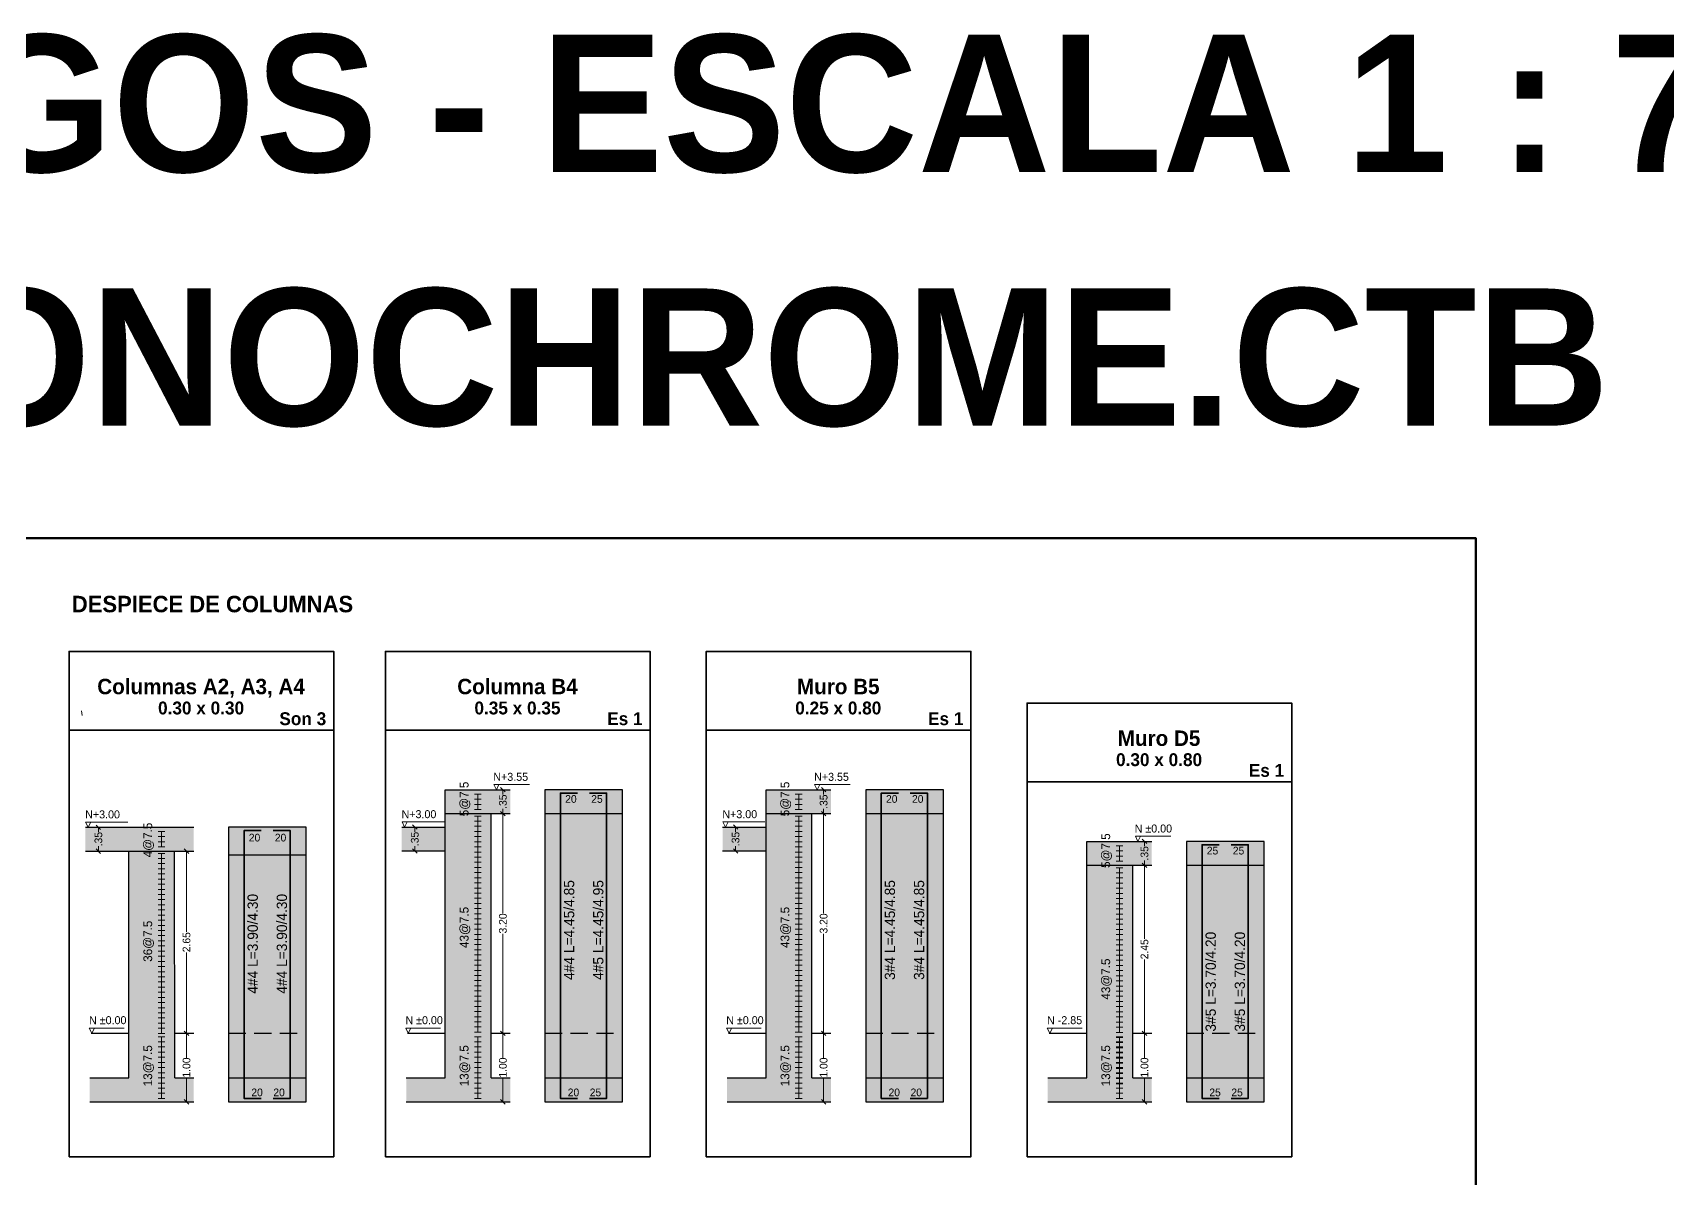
# Model space of a CAD drawing. Header units: metres. Extents: x 187 to 346, y 195 to 238.
# Drawn here: x 270.65 to 294.48, y 221.58 to 238.28 of the extents above; entities that cross this region are included whole.
import ezdxf
from ezdxf.enums import TextEntityAlignment as Align

# ---------------------------------------------------------------- set-up
doc = ezdxf.new("R2010")
doc.units = ezdxf.units.M
doc.linetypes.add('HIDDEN', pattern=[0.375, 0.25, -0.125])
doc.layers.add('Achu-Sombra 3', color=9, linetype='Continuous', lineweight=13, true_color=0xc9c9c9)
doc.layers.add('Achu-Sombra 4', color=254, linetype='Continuous', lineweight=13, true_color=0xe0e0e0)
for name, color, linetype, lineweight in [('PASOS', 2, 'Continuous', 20), ('Tex-Cuadros', 24, 'Continuous', 35), ('Tex-Tex', 8, 'Continuous', 25), ('¡Despiece-Cotas', 13, 'Continuous', 25), ('¡Despiece-Estribos', 1, 'Continuous', 13), ('¡Despiece-Refuerzo 1', 144, 'Continuous', 35), ('¡Despiece-T-refuerzo', 8, 'Continuous', 25), ('¡Despiece-Vigas', 8, 'Continuous', 25), ('¡Margen', 152, 'Continuous', 80)]:
    doc.layers.add(name, color=color, linetype=linetype, lineweight=lineweight)
doc.layers.add('¡¡NOTAS QUE NO SE IMPRIMEN', color=5, linetype='Continuous', lineweight=0, plot=False)
doc.styles.add('Century Gothic', font='GOTHIC.TTF')
doc.styles.add('Century Gothic Gordas', font='GOTHICB.TTF')
doc.styles.add('Cotas', font='GOTHIC.TTF')
doc.dimstyles.new('NINGUNA', dxfattribs={"dimtxt": 0.1125, "dimasz": 0.065, "dimexe": 0.025, "dimexo": 0.075, "dimgap": 0.005, "dimtad": 0, "dimtoh": 1, "dimzin": 4, "dimdsep": 46, "dimtxsty": 'Cotas', "dimblk": 'OBLIQUE', "dimcen": 0, "dimse1": 1, "dimse2": 1, "dimclrd": 256, "dimclre": 256, "dimclrt": 256, "dimadec": 1, "dimazin": 0, "dimtfac": 1.333333, "dimtix": 1, "dimtofl": 0, "dimtmove": 2, "dimatfit": 0, "dimfxl": 1, "dimtolj": 1, "dimtzin": 0, "dimlwd": 9, "dimlwe": 9, "dimarcsym": 0})

# ---------------------------------------------------------------- blocks, each defined once
blk = doc.blocks.new('_Oblique')
at = {"color": 0, "linetype": 'ByBlock', "lineweight": -2}
blk.add_line((-0.5, -0.5), (0.5, 0.5), dxfattribs=at)
blk = doc.blocks.new('*D319')
at = {"layer": 'Defpoints', "color": 0, "transparency": 16777216}
for p in [(277.501, 226.896), (277.607, 226.896), (277.607, 223.694)]:
    blk.add_point(p, dxfattribs=at)
at = {"layer": '¡Despiece-Cotas', "lineweight": 9, "transparency": 16777216}
for p, q in [((277.501, 226.896), (277.501, 225.446)), ((277.501, 223.694), (277.501, 225.143))]:
    blk.add_line(p, q, dxfattribs=at)
at = {"layer": '¡Despiece-Cotas', "lineweight": 9, "transparency": 16777216, "xscale": 0.065, "yscale": 0.065, "zscale": 0.065}
for p, rotation in [((277.501, 226.896), 90), ((277.501, 223.694), 270)]:
    blk.add_blockref('_Oblique', p, dxfattribs=dict(at, rotation=rotation))
at = {"layer": '¡Despiece-Cotas', "transparency": 16777216, "insert": (277.501, 225.295), "char_height": 0.1125, "attachment_point": 5, "rotation": 90, "style": 'Cotas'}
blk.add_mtext('\\A1;3.20', dxfattribs=at)
blk = doc.blocks.new('*D320')
at = {"layer": 'Defpoints', "color": 0, "transparency": 16777216}
for p in [(277.501, 227.245), (277.607, 227.245), (277.607, 226.896)]:
    blk.add_point(p, dxfattribs=at)
at = {"layer": '¡Despiece-Cotas', "lineweight": 9, "transparency": 16777216}
for p, q in [((277.501, 227.245), (277.501, 227.173)), ((277.501, 226.896), (277.501, 226.967))]:
    blk.add_line(p, q, dxfattribs=at)
at = {"layer": '¡Despiece-Cotas', "lineweight": 9, "transparency": 16777216, "xscale": 0.065, "yscale": 0.065, "zscale": 0.065}
for p, rotation in [((277.501, 227.245), 90), ((277.501, 226.896), 270)]:
    blk.add_blockref('_Oblique', p, dxfattribs=dict(at, rotation=rotation))
at = {"layer": '¡Despiece-Cotas', "transparency": 16777216, "insert": (277.501, 227.07), "char_height": 0.1125, "attachment_point": 5, "rotation": 90, "style": 'Cotas'}
blk.add_mtext('\\A1;.35', dxfattribs=at)
blk = doc.blocks.new('*D321')
at = {"layer": 'Defpoints', "color": 0, "transparency": 16777216}
for p in [(277.501, 223.694), (277.607, 223.694), (277.489, 222.694)]:
    blk.add_point(p, dxfattribs=at)
at = {"layer": '¡Despiece-Cotas', "lineweight": 9, "transparency": 16777216}
for p, q in [((277.501, 223.694), (277.501, 223.337)), ((277.501, 222.694), (277.501, 223.05))]:
    blk.add_line(p, q, dxfattribs=at)
at = {"layer": '¡Despiece-Cotas', "lineweight": 9, "transparency": 16777216, "xscale": 0.065, "yscale": 0.065, "zscale": 0.065}
for p, rotation in [((277.501, 223.694), 90), ((277.501, 222.694), 270)]:
    blk.add_blockref('_Oblique', p, dxfattribs=dict(at, rotation=rotation))
at = {"layer": '¡Despiece-Cotas', "transparency": 16777216, "insert": (277.501, 223.194), "char_height": 0.1125, "attachment_point": 5, "rotation": 90, "style": 'Cotas'}
blk.add_mtext('\\A1;1.00', dxfattribs=at)
blk = doc.blocks.new('Fleje Columnas')
at = {"layer": '¡Despiece-Estribos'}
blk.add_line((-0.0495, 0), (0.0495, 0), dxfattribs=at)
blk = doc.blocks.new('*U121')
at = {"layer": '¡Despiece-Estribos', "rotation": 90}
blk.add_blockref('Fleje Columnas', (0, 0), dxfattribs=at)
blk = doc.blocks.new('*U122')
at = {"layer": '¡Despiece-Estribos', "color": 0, "linetype": 'ByBlock', "lineweight": -2, "transparency": 16777216}
for p in [(-3.15, 0), (-3.075, 0), (-3, 0), (-2.925, 0), (-2.85, 0), (-2.775, 0), (-2.7, 0), (-2.625, 0), (-2.55, 0), (-2.475, 0), (-2.4, 0), (-2.325, 0), (-2.25, 0), (-2.175, 0), (-2.1, 0), (-2.025, 0), (-1.95, 0), (-1.875, 0), (-1.8, 0), (-1.725, 0), (-1.65, 0), (-1.575, 0), (-1.5, 0), (-1.425, 0), (-1.35, 0), (-1.275, 0), (-1.2, 0), (-1.125, 0), (-1.05, 0), (-0.975, 0), (-0.9, 0), (-0.825, 0), (-0.75, 0), (-0.675, 0), (-0.6, 0), (-0.525, 0), (-0.45, 0), (-0.375, 0), (-0.3, 0), (-0.225, 0), (-0.15, 0), (-0.075, 0), (0, 0)]:
    blk.add_blockref('*U121', p, dxfattribs=at)
blk = doc.blocks.new('*U123')
at = {"layer": '¡Despiece-Estribos', "rotation": 90}
blk.add_blockref('Fleje Columnas', (0, 0), dxfattribs=at)
blk = doc.blocks.new('*U124')
at = {"layer": '¡Despiece-Estribos', "color": 0, "linetype": 'ByBlock', "lineweight": -2, "transparency": 16777216}
for p in [(-0.225, 0), (-0.15, 0), (-0.075, 0), (0, 0)]:
    blk.add_blockref('*U123', p, dxfattribs=at)
blk = doc.blocks.new('*U125')
at = {"layer": '¡Despiece-Estribos', "rotation": 90}
blk.add_blockref('Fleje Columnas', (0, 0), dxfattribs=at)
blk = doc.blocks.new('*U126')
at = {"layer": '¡Despiece-Estribos', "color": 0, "linetype": 'ByBlock', "lineweight": -2, "transparency": 16777216}
for p in [(-0.9, 0), (-0.825, 0), (-0.75, 0), (-0.675, 0), (-0.6, 0), (-0.525, 0), (-0.45, 0), (-0.375, 0), (-0.3, 0), (-0.225, 0), (-0.15, 0), (-0.075, 0), (0, 0)]:
    blk.add_blockref('*U125', p, dxfattribs=at)
blk = doc.blocks.new('*D345')
at = {"layer": 'Defpoints', "color": 0, "transparency": 16777216}
for p in [(276.258, 226.7), (276.217, 226.352), (276.258, 226.352)]:
    blk.add_point(p, dxfattribs=at)
at = {"layer": '¡Despiece-Cotas', "lineweight": 9, "transparency": 16777216}
for p, q in [((276.217, 226.7), (276.217, 226.629)), ((276.217, 226.352), (276.217, 226.423))]:
    blk.add_line(p, q, dxfattribs=at)
at = {"layer": '¡Despiece-Cotas', "lineweight": 9, "transparency": 16777216, "xscale": 0.065, "yscale": 0.065, "zscale": 0.065}
for p, rotation in [((276.217, 226.7), 90), ((276.217, 226.352), 270)]:
    blk.add_blockref('_Oblique', p, dxfattribs=dict(at, rotation=rotation))
at = {"layer": '¡Despiece-Cotas', "transparency": 16777216, "insert": (276.217, 226.526), "char_height": 0.1125, "attachment_point": 5, "rotation": 90, "style": 'Cotas'}
blk.add_mtext('\\A1;.35', dxfattribs=at)
blk = doc.blocks.new('*D346')
at = {"layer": 'Defpoints', "color": 0, "transparency": 16777216}
for p in [(272.889, 226.348), (272.995, 226.348), (272.995, 223.694)]:
    blk.add_point(p, dxfattribs=at)
at = {"layer": '¡Despiece-Cotas', "lineweight": 9, "transparency": 16777216}
for p, q in [((272.889, 226.348), (272.889, 225.172)), ((272.889, 223.694), (272.889, 224.87))]:
    blk.add_line(p, q, dxfattribs=at)
at = {"layer": '¡Despiece-Cotas', "lineweight": 9, "transparency": 16777216, "xscale": 0.065, "yscale": 0.065, "zscale": 0.065}
for p, rotation in [((272.889, 226.348), 90), ((272.889, 223.694), 270)]:
    blk.add_blockref('_Oblique', p, dxfattribs=dict(at, rotation=rotation))
at = {"layer": '¡Despiece-Cotas', "transparency": 16777216, "insert": (272.889, 225.021), "char_height": 0.1125, "attachment_point": 5, "rotation": 90, "style": 'Cotas'}
blk.add_mtext('\\A1;2.65', dxfattribs=at)
blk = doc.blocks.new('*D334')
at = {"layer": 'Defpoints', "color": 0, "transparency": 16777216}
for p in [(272.889, 223.694), (272.995, 223.694), (272.877, 222.694)]:
    blk.add_point(p, dxfattribs=at)
at = {"layer": '¡Despiece-Cotas', "lineweight": 9, "transparency": 16777216}
for p, q in [((272.889, 223.694), (272.889, 223.337)), ((272.889, 222.694), (272.889, 223.05))]:
    blk.add_line(p, q, dxfattribs=at)
at = {"layer": '¡Despiece-Cotas', "lineweight": 9, "transparency": 16777216, "xscale": 0.065, "yscale": 0.065, "zscale": 0.065}
for p, rotation in [((272.889, 223.694), 90), ((272.889, 222.694), 270)]:
    blk.add_blockref('_Oblique', p, dxfattribs=dict(at, rotation=rotation))
at = {"layer": '¡Despiece-Cotas', "transparency": 16777216, "insert": (272.889, 223.194), "char_height": 0.1125, "attachment_point": 5, "rotation": 90, "style": 'Cotas'}
blk.add_mtext('\\A1;1.00', dxfattribs=at)
blk = doc.blocks.new('*U127')
at = {"layer": '¡Despiece-Estribos', "rotation": 90}
blk.add_blockref('Fleje Columnas', (0, 0), dxfattribs=at)
blk = doc.blocks.new('*U128')
at = {"layer": '¡Despiece-Estribos', "color": 0, "linetype": 'ByBlock', "lineweight": -2, "transparency": 16777216}
for p in [(-2.625, 0), (-2.55, 0), (-2.475, 0), (-2.4, 0), (-2.325, 0), (-2.25, 0), (-2.175, 0), (-2.1, 0), (-2.025, 0), (-1.95, 0), (-1.875, 0), (-1.8, 0), (-1.725, 0), (-1.65, 0), (-1.575, 0), (-1.5, 0), (-1.425, 0), (-1.35, 0), (-1.275, 0), (-1.2, 0), (-1.125, 0), (-1.05, 0), (-0.975, 0), (-0.9, 0), (-0.825, 0), (-0.75, 0), (-0.675, 0), (-0.6, 0), (-0.525, 0), (-0.45, 0), (-0.375, 0), (-0.3, 0), (-0.225, 0), (-0.15, 0), (-0.075, 0), (0, 0)]:
    blk.add_blockref('*U127', p, dxfattribs=at)
blk = doc.blocks.new('*U129')
at = {"layer": '¡Despiece-Estribos', "rotation": 90}
blk.add_blockref('Fleje Columnas', (0, 0), dxfattribs=at)
blk = doc.blocks.new('*U130')
at = {"layer": '¡Despiece-Estribos', "color": 0, "linetype": 'ByBlock', "lineweight": -2, "transparency": 16777216}
for p in [(-0.225, 0), (-0.15, 0), (-0.075, 0), (0, 0)]:
    blk.add_blockref('*U129', p, dxfattribs=at)
blk = doc.blocks.new('*U131')
at = {"layer": '¡Despiece-Estribos', "rotation": 90}
blk.add_blockref('Fleje Columnas', (0, 0), dxfattribs=at)
blk = doc.blocks.new('*U132')
at = {"layer": '¡Despiece-Estribos', "color": 0, "linetype": 'ByBlock', "lineweight": -2, "transparency": 16777216}
for p in [(-0.9, 0), (-0.825, 0), (-0.75, 0), (-0.675, 0), (-0.6, 0), (-0.525, 0), (-0.45, 0), (-0.375, 0), (-0.3, 0), (-0.225, 0), (-0.15, 0), (-0.075, 0), (0, 0)]:
    blk.add_blockref('*U131', p, dxfattribs=at)
blk = doc.blocks.new('*D335')
at = {"layer": 'Defpoints', "color": 0, "transparency": 16777216}
for p in [(271.646, 226.697), (271.605, 226.349), (271.646, 226.349)]:
    blk.add_point(p, dxfattribs=at)
at = {"layer": '¡Despiece-Cotas', "lineweight": 9, "transparency": 16777216}
for p, q in [((271.605, 226.697), (271.605, 226.626)), ((271.605, 226.349), (271.605, 226.42))]:
    blk.add_line(p, q, dxfattribs=at)
at = {"layer": '¡Despiece-Cotas', "lineweight": 9, "transparency": 16777216, "xscale": 0.065, "yscale": 0.065, "zscale": 0.065}
for p, rotation in [((271.605, 226.697), 90), ((271.605, 226.349), 270)]:
    blk.add_blockref('_Oblique', p, dxfattribs=dict(at, rotation=rotation))
at = {"layer": '¡Despiece-Cotas', "transparency": 16777216, "insert": (271.605, 226.523), "char_height": 0.1125, "attachment_point": 5, "rotation": 90, "style": 'Cotas'}
blk.add_mtext('\\A1;.35', dxfattribs=at)
blk = doc.blocks.new('*D347')
at = {"layer": 'Defpoints', "color": 0, "transparency": 16777216}
for p in [(282.177, 226.896), (282.284, 226.896), (282.284, 223.694)]:
    blk.add_point(p, dxfattribs=at)
at = {"layer": '¡Despiece-Cotas', "lineweight": 9, "transparency": 16777216}
for p, q in [((282.177, 226.896), (282.177, 225.446)), ((282.177, 223.694), (282.177, 225.143))]:
    blk.add_line(p, q, dxfattribs=at)
at = {"layer": '¡Despiece-Cotas', "lineweight": 9, "transparency": 16777216, "xscale": 0.065, "yscale": 0.065, "zscale": 0.065}
for p, rotation in [((282.177, 226.896), 90), ((282.177, 223.694), 270)]:
    blk.add_blockref('_Oblique', p, dxfattribs=dict(at, rotation=rotation))
at = {"layer": '¡Despiece-Cotas', "transparency": 16777216, "insert": (282.177, 225.295), "char_height": 0.1125, "attachment_point": 5, "rotation": 90, "style": 'Cotas'}
blk.add_mtext('\\A1;3.20', dxfattribs=at)
blk = doc.blocks.new('*D348')
at = {"layer": 'Defpoints', "color": 0, "transparency": 16777216}
for p in [(282.177, 227.245), (282.284, 227.245), (282.284, 226.896)]:
    blk.add_point(p, dxfattribs=at)
at = {"layer": '¡Despiece-Cotas', "lineweight": 9, "transparency": 16777216}
for p, q in [((282.177, 227.245), (282.177, 227.173)), ((282.177, 226.896), (282.177, 226.967))]:
    blk.add_line(p, q, dxfattribs=at)
at = {"layer": '¡Despiece-Cotas', "lineweight": 9, "transparency": 16777216, "xscale": 0.065, "yscale": 0.065, "zscale": 0.065}
for p, rotation in [((282.177, 227.245), 90), ((282.177, 226.896), 270)]:
    blk.add_blockref('_Oblique', p, dxfattribs=dict(at, rotation=rotation))
at = {"layer": '¡Despiece-Cotas', "transparency": 16777216, "insert": (282.177, 227.07), "char_height": 0.1125, "attachment_point": 5, "rotation": 90, "style": 'Cotas'}
blk.add_mtext('\\A1;.35', dxfattribs=at)
blk = doc.blocks.new('*D349')
at = {"layer": 'Defpoints', "color": 0, "transparency": 16777216}
for p in [(282.177, 223.694), (282.284, 223.694), (282.165, 222.694)]:
    blk.add_point(p, dxfattribs=at)
at = {"layer": '¡Despiece-Cotas', "lineweight": 9, "transparency": 16777216}
for p, q in [((282.177, 223.694), (282.177, 223.337)), ((282.177, 222.694), (282.177, 223.05))]:
    blk.add_line(p, q, dxfattribs=at)
at = {"layer": '¡Despiece-Cotas', "lineweight": 9, "transparency": 16777216, "xscale": 0.065, "yscale": 0.065, "zscale": 0.065}
for p, rotation in [((282.177, 223.694), 90), ((282.177, 222.694), 270)]:
    blk.add_blockref('_Oblique', p, dxfattribs=dict(at, rotation=rotation))
at = {"layer": '¡Despiece-Cotas', "transparency": 16777216, "insert": (282.177, 223.194), "char_height": 0.1125, "attachment_point": 5, "rotation": 90, "style": 'Cotas'}
blk.add_mtext('\\A1;1.00', dxfattribs=at)
blk = doc.blocks.new('*U167')
at = {"layer": '¡Despiece-Estribos', "rotation": 90}
blk.add_blockref('Fleje Columnas', (0, 0), dxfattribs=at)
blk = doc.blocks.new('*U168')
at = {"layer": '¡Despiece-Estribos', "color": 0, "linetype": 'ByBlock', "lineweight": -2, "transparency": 16777216}
for p in [(-3.15, 0), (-3.075, 0), (-3, 0), (-2.925, 0), (-2.85, 0), (-2.775, 0), (-2.7, 0), (-2.625, 0), (-2.55, 0), (-2.475, 0), (-2.4, 0), (-2.325, 0), (-2.25, 0), (-2.175, 0), (-2.1, 0), (-2.025, 0), (-1.95, 0), (-1.875, 0), (-1.8, 0), (-1.725, 0), (-1.65, 0), (-1.575, 0), (-1.5, 0), (-1.425, 0), (-1.35, 0), (-1.275, 0), (-1.2, 0), (-1.125, 0), (-1.05, 0), (-0.975, 0), (-0.9, 0), (-0.825, 0), (-0.75, 0), (-0.675, 0), (-0.6, 0), (-0.525, 0), (-0.45, 0), (-0.375, 0), (-0.3, 0), (-0.225, 0), (-0.15, 0), (-0.075, 0), (0, 0)]:
    blk.add_blockref('*U167', p, dxfattribs=at)
blk = doc.blocks.new('*U169')
at = {"layer": '¡Despiece-Estribos', "rotation": 90}
blk.add_blockref('Fleje Columnas', (0, 0), dxfattribs=at)
blk = doc.blocks.new('*U170')
at = {"layer": '¡Despiece-Estribos', "color": 0, "linetype": 'ByBlock', "lineweight": -2, "transparency": 16777216}
for p in [(-0.225, 0), (-0.15, 0), (-0.075, 0), (0, 0)]:
    blk.add_blockref('*U169', p, dxfattribs=at)
blk = doc.blocks.new('*U171')
at = {"layer": '¡Despiece-Estribos', "rotation": 90}
blk.add_blockref('Fleje Columnas', (0, 0), dxfattribs=at)
blk = doc.blocks.new('*U172')
at = {"layer": '¡Despiece-Estribos', "color": 0, "linetype": 'ByBlock', "lineweight": -2, "transparency": 16777216}
for p in [(-0.9, 0), (-0.825, 0), (-0.75, 0), (-0.675, 0), (-0.6, 0), (-0.525, 0), (-0.45, 0), (-0.375, 0), (-0.3, 0), (-0.225, 0), (-0.15, 0), (-0.075, 0), (0, 0)]:
    blk.add_blockref('*U171', p, dxfattribs=at)
blk = doc.blocks.new('*D350')
at = {"layer": 'Defpoints', "color": 0, "transparency": 16777216}
for p in [(280.935, 226.7), (280.893, 226.352), (280.935, 226.352)]:
    blk.add_point(p, dxfattribs=at)
at = {"layer": '¡Despiece-Cotas', "lineweight": 9, "transparency": 16777216}
for p, q in [((280.893, 226.7), (280.893, 226.629)), ((280.893, 226.352), (280.893, 226.423))]:
    blk.add_line(p, q, dxfattribs=at)
at = {"layer": '¡Despiece-Cotas', "lineweight": 9, "transparency": 16777216, "xscale": 0.065, "yscale": 0.065, "zscale": 0.065}
for p, rotation in [((280.893, 226.7), 90), ((280.893, 226.352), 270)]:
    blk.add_blockref('_Oblique', p, dxfattribs=dict(at, rotation=rotation))
at = {"layer": '¡Despiece-Cotas', "transparency": 16777216, "insert": (280.893, 226.526), "char_height": 0.1125, "attachment_point": 5, "rotation": 90, "style": 'Cotas'}
blk.add_mtext('\\A1;.35', dxfattribs=at)
blk = doc.blocks.new('*D351')
at = {"layer": 'Defpoints', "color": 0, "transparency": 16777216}
for p in [(286.854, 226.143), (286.96, 226.143), (286.96, 223.694)]:
    blk.add_point(p, dxfattribs=at)
at = {"layer": '¡Despiece-Cotas', "lineweight": 9, "transparency": 16777216}
for p, q in [((286.854, 226.143), (286.854, 225.069)), ((286.854, 223.694), (286.854, 224.767))]:
    blk.add_line(p, q, dxfattribs=at)
at = {"layer": '¡Despiece-Cotas', "lineweight": 9, "transparency": 16777216, "xscale": 0.065, "yscale": 0.065, "zscale": 0.065}
for p, rotation in [((286.854, 226.143), 90), ((286.854, 223.694), 270)]:
    blk.add_blockref('_Oblique', p, dxfattribs=dict(at, rotation=rotation))
at = {"layer": '¡Despiece-Cotas', "transparency": 16777216, "insert": (286.854, 224.918), "char_height": 0.1125, "attachment_point": 5, "rotation": 90, "style": 'Cotas'}
blk.add_mtext('\\A1;2.45', dxfattribs=at)
blk = doc.blocks.new('*D352')
at = {"layer": 'Defpoints', "color": 0, "transparency": 16777216}
for p in [(286.854, 226.491), (286.96, 226.491), (286.96, 226.143)]:
    blk.add_point(p, dxfattribs=at)
at = {"layer": '¡Despiece-Cotas', "lineweight": 9, "transparency": 16777216}
for p, q in [((286.854, 226.491), (286.854, 226.42)), ((286.854, 226.143), (286.854, 226.214))]:
    blk.add_line(p, q, dxfattribs=at)
at = {"layer": '¡Despiece-Cotas', "lineweight": 9, "transparency": 16777216, "xscale": 0.065, "yscale": 0.065, "zscale": 0.065}
for p, rotation in [((286.854, 226.491), 90), ((286.854, 226.143), 270)]:
    blk.add_blockref('_Oblique', p, dxfattribs=dict(at, rotation=rotation))
at = {"layer": '¡Despiece-Cotas', "transparency": 16777216, "insert": (286.854, 226.317), "char_height": 0.1125, "attachment_point": 5, "rotation": 90, "style": 'Cotas'}
blk.add_mtext('\\A1;.35', dxfattribs=at)
blk = doc.blocks.new('*D353')
at = {"layer": 'Defpoints', "color": 0, "transparency": 16777216}
for p in [(286.854, 223.694), (286.96, 223.694), (286.842, 222.694)]:
    blk.add_point(p, dxfattribs=at)
at = {"layer": '¡Despiece-Cotas', "lineweight": 9, "transparency": 16777216}
for p, q in [((286.854, 223.694), (286.854, 223.337)), ((286.854, 222.694), (286.854, 223.05))]:
    blk.add_line(p, q, dxfattribs=at)
at = {"layer": '¡Despiece-Cotas', "lineweight": 9, "transparency": 16777216, "xscale": 0.065, "yscale": 0.065, "zscale": 0.065}
for p, rotation in [((286.854, 223.694), 90), ((286.854, 222.694), 270)]:
    blk.add_blockref('_Oblique', p, dxfattribs=dict(at, rotation=rotation))
at = {"layer": '¡Despiece-Cotas', "transparency": 16777216, "insert": (286.854, 223.194), "char_height": 0.1125, "attachment_point": 5, "rotation": 90, "style": 'Cotas'}
blk.add_mtext('\\A1;1.00', dxfattribs=at)
blk = doc.blocks.new('*U173')
at = {"layer": '¡Despiece-Estribos', "rotation": 90}
blk.add_blockref('Fleje Columnas', (0, 0), dxfattribs=at)
blk = doc.blocks.new('*U174')
at = {"layer": '¡Despiece-Estribos', "color": 0, "linetype": 'ByBlock', "lineweight": -2, "transparency": 16777216}
for p in [(-3.15, 0), (-3.075, 0), (-3, 0), (-2.925, 0), (-2.85, 0), (-2.775, 0), (-2.7, 0), (-2.625, 0), (-2.55, 0), (-2.475, 0), (-2.4, 0), (-2.325, 0), (-2.25, 0), (-2.175, 0), (-2.1, 0), (-2.025, 0), (-1.95, 0), (-1.875, 0), (-1.8, 0), (-1.725, 0), (-1.65, 0), (-1.575, 0), (-1.5, 0), (-1.425, 0), (-1.35, 0), (-1.275, 0), (-1.2, 0), (-1.125, 0), (-1.05, 0), (-0.975, 0), (-0.9, 0), (-0.825, 0), (-0.75, 0), (-0.675, 0), (-0.6, 0), (-0.525, 0), (-0.45, 0), (-0.375, 0), (-0.3, 0), (-0.225, 0), (-0.15, 0), (-0.075, 0), (0, 0)]:
    blk.add_blockref('*U173', p, dxfattribs=at)
blk = doc.blocks.new('*U175')
at = {"layer": '¡Despiece-Estribos', "rotation": 90}
blk.add_blockref('Fleje Columnas', (0, 0), dxfattribs=at)
blk = doc.blocks.new('*U176')
at = {"layer": '¡Despiece-Estribos', "color": 0, "linetype": 'ByBlock', "lineweight": -2, "transparency": 16777216}
for p in [(-0.225, 0), (-0.15, 0), (-0.075, 0), (0, 0)]:
    blk.add_blockref('*U175', p, dxfattribs=at)
blk = doc.blocks.new('*U177')
at = {"layer": '¡Despiece-Estribos', "rotation": 90}
blk.add_blockref('Fleje Columnas', (0, 0), dxfattribs=at)
blk = doc.blocks.new('*U178')
at = {"layer": '¡Despiece-Estribos', "color": 0, "linetype": 'ByBlock', "lineweight": -2, "transparency": 16777216}
for p in [(-0.9, 0), (-0.825, 0), (-0.75, 0), (-0.675, 0), (-0.6, 0), (-0.525, 0), (-0.45, 0), (-0.375, 0), (-0.3, 0), (-0.225, 0), (-0.15, 0), (-0.075, 0), (0, 0)]:
    blk.add_blockref('*U177', p, dxfattribs=at)

msp = doc.modelspace()

# ---------------------------------------------------------------- linework, layer by layer
at = {"layer": 'Achu-Sombra 3'}
for points in [[(276.6609, 226.896), (276.6609, 227.2445), (277.6074, 226.896), (277.6074, 227.2445)], [(278.1137, 226.896), (278.1137, 227.2445), (279.2454, 226.896), (279.2454, 227.2445)], [(281.3374, 226.896), (281.3374, 227.2445), (282.2838, 226.896), (282.2838, 227.2445)], [(282.7901, 226.896), (282.7901, 227.2445), (283.9219, 226.896), (283.9219, 227.2445)], [(271.4145, 226.349), (271.4145, 226.6971), (272.0487, 226.349), (272.0487, 226.6971)], [(272.0487, 226.349), (272.0487, 226.6971), (272.9952, 226.3476), (272.9952, 226.6971)], [(273.5015, 226.2944), (273.5015, 226.6971), (274.6332, 226.2944), (274.6332, 226.6971)], [(276.0267, 226.352), (276.0267, 226.7001), (276.6609, 226.352), (276.6609, 226.7001)], [(280.7032, 226.352), (280.7032, 226.7001), (281.3374, 226.352), (281.3374, 226.7001)], [(286.0138, 226.1426), (286.0138, 226.4911), (286.9603, 226.1426), (286.9603, 226.4911)], [(287.4666, 226.1426), (287.4666, 226.4911), (288.5983, 226.1426), (288.5983, 226.4911)], [(271.4795, 222.6936), (271.4795, 223.0436), (272.9952, 222.6936), (272.9952, 223.0436)], [(273.5015, 223.0436), (273.5015, 222.6936), (274.6332, 223.0436), (274.6332, 222.6936)], [(276.0917, 222.6936), (276.0917, 223.0436), (277.6074, 222.6936), (277.6074, 223.0436)], [(278.1137, 223.0436), (278.1137, 222.6936), (279.2454, 223.0436), (279.2454, 222.6936)], [(280.7682, 222.6936), (280.7682, 223.0436), (282.2838, 222.6936), (282.2838, 223.0436)], [(282.7901, 223.0436), (282.7901, 222.6936), (283.9219, 223.0436), (283.9219, 222.6936)], [(285.4446, 222.6936), (285.4446, 223.0436), (286.9603, 222.6936), (286.9603, 223.0436)], [(287.4666, 223.0436), (287.4666, 222.6936), (288.5983, 223.0436), (288.5983, 222.6936)]]:
    msp.add_solid(points, dxfattribs=at)
at = {"layer": 'Achu-Sombra 4'}
for points in [[(276.6609, 226.896), (277.3286, 226.896), (276.6609, 223.0436), (277.3286, 223.0436)], [(278.1137, 226.896), (279.2454, 226.896), (278.1137, 223.0436), (279.2454, 223.0436)], [(281.3374, 226.896), (282.0051, 226.896), (281.3374, 223.0436), (282.0051, 223.0436)], [(282.7901, 226.896), (283.9219, 226.896), (282.7901, 223.0436), (283.9219, 223.0436)], [(272.0487, 226.349), (272.7164, 226.348), (272.0487, 223.0436), (272.7164, 223.0436)], [(273.5015, 226.2944), (274.6332, 226.2944), (273.5015, 223.0436), (274.6332, 223.0436)], [(286.0138, 226.1426), (286.6815, 226.1426), (286.0138, 223.0436), (286.6815, 223.0436)], [(287.4666, 226.1426), (288.5983, 226.1426), (287.4666, 223.0436), (288.5983, 223.0436)]]:
    msp.add_solid(points, dxfattribs=at)
at = {"layer": 'PASOS'}
msp.add_line((271.3664, 228.3239), (271.3603, 228.395), dxfattribs=at)
at = {"layer": 'Tex-Cuadros'}
for points in [[(271.1772, 221.8925), (275.0347, 221.8925), (275.0347, 229.2603), (271.1772, 229.2603)], [(271.1772, 228.1113), (275.0347, 228.1113), (275.0347, 229.2603), (271.1772, 229.2603)], [(275.7894, 221.8925), (279.6469, 221.8925), (279.6469, 229.2603), (275.7894, 229.2603)], [(275.7894, 228.1113), (279.6469, 228.1113), (279.6469, 229.2603), (275.7894, 229.2603)], [(280.4658, 221.8925), (284.3233, 221.8925), (284.3233, 229.2603), (280.4658, 229.2603)], [(280.4658, 228.1113), (284.3233, 228.1113), (284.3233, 229.2603), (280.4658, 229.2603)], [(285.1423, 221.8925), (288.9998, 221.8925), (288.9998, 228.5069), (285.1423, 228.5069)], [(285.1423, 227.3579), (288.9998, 227.3579), (288.9998, 228.5069), (285.1423, 228.5069)]]:
    msp.add_lwpolyline(points, close=True, dxfattribs=at)
at = {"layer": '¡Despiece-Estribos'}
for p, q in [((277.1369, 226.9545), (277.1369, 227.1795)), ((277.406, 227.2445), (277.3685, 227.3195)), ((277.3685, 227.3195), (277.8873, 227.3195)), ((277.406, 227.2445), (277.4435, 227.3195)), ((281.8133, 226.9545), (281.8133, 227.1795)), ((282.0825, 227.2445), (282.045, 227.3195)), ((282.045, 227.3195), (282.5638, 227.3195)), ((282.0825, 227.2445), (282.12, 227.3195)), ((277.1369, 223.7106), (277.1369, 226.8606)), ((281.8133, 223.7106), (281.8133, 226.8606)), ((271.4188, 226.7721), (272.0319, 226.7721)), ((271.4563, 226.6971), (271.4188, 226.7721)), ((271.4563, 226.6971), (271.4938, 226.7721)), ((272.5247, 226.4099), (272.5247, 226.6349)), ((276.031, 226.7751), (276.6441, 226.7751)), ((276.0685, 226.7001), (276.031, 226.7751)), ((276.0685, 226.7001), (276.106, 226.7751)), ((280.7075, 226.7751), (281.3206, 226.7751)), ((280.745, 226.7001), (280.7075, 226.7751)), ((280.745, 226.7001), (280.7825, 226.7751)), ((286.4898, 226.2011), (286.4898, 226.4261)), ((286.7589, 226.4911), (286.7214, 226.5661)), ((286.7214, 226.5661), (287.2402, 226.5661)), ((286.7589, 226.4911), (286.7964, 226.5661)), ((272.5247, 223.6915), (272.5247, 226.3165)), ((286.4898, 223.7106), (286.4898, 226.1072)), ((271.5091, 223.6936), (271.4716, 223.7686)), ((271.4716, 223.7686), (271.9783, 223.7686)), ((271.5091, 223.6936), (271.5466, 223.7686)), ((276.1213, 223.6936), (276.0838, 223.7686)), ((276.0838, 223.7686), (276.5905, 223.7686)), ((276.1213, 223.6936), (276.1588, 223.7686)), ((280.7978, 223.6936), (280.7603, 223.7686)), ((280.7603, 223.7686), (281.267, 223.7686)), ((280.7978, 223.6936), (280.8353, 223.7686)), ((285.4743, 223.6936), (285.4368, 223.7686)), ((285.4368, 223.7686), (285.9434, 223.7686)), ((285.4743, 223.6936), (285.5118, 223.7686)), ((272.5247, 223.6436), (272.5247, 222.7436)), ((277.1369, 223.6436), (277.1369, 222.7436)), ((281.8133, 223.6436), (281.8133, 222.7436)), ((286.4898, 223.6436), (286.4898, 222.7436))]:
    msp.add_line(p, q, dxfattribs=at)
at = {"layer": '¡Despiece-Refuerzo 1'}
for points in [[(278.5895, 222.7436), (278.3395, 222.7436), (278.3395, 227.1945), (278.5895, 227.1945)], [(278.7624, 222.7436), (279.0124, 222.7436), (279.0124, 227.1945), (278.7624, 227.1945)], [(283.266, 222.7436), (283.016, 222.7436), (283.016, 227.1945), (283.266, 227.1945)], [(283.4388, 222.7436), (283.6888, 222.7436), (283.6888, 227.1945), (283.4388, 227.1945)], [(273.9773, 222.7436), (273.7273, 222.7436), (273.7273, 226.6471), (273.9773, 226.6471)], [(274.1502, 222.7436), (274.4002, 222.7436), (274.4002, 226.6471), (274.1502, 226.6471)], [(287.9424, 222.7436), (287.6924, 222.7436), (287.6924, 226.4411), (287.9424, 226.4411)], [(288.1153, 222.7436), (288.3653, 222.7436), (288.3653, 226.4411), (288.1153, 226.4411)]]:
    msp.add_lwpolyline(points, dxfattribs=at)
at = {"layer": '¡Despiece-Vigas'}
for p, q in [((276.6609, 227.2445), (277.6074, 227.2445)), ((276.6609, 223.0436), (276.6609, 227.2445)), ((281.3374, 227.2445), (282.2838, 227.2445)), ((281.3374, 223.0436), (281.3374, 227.2445)), ((276.6609, 226.896), (277.6074, 226.896)), ((277.3286, 223.0436), (277.3286, 226.896)), ((278.1137, 226.896), (279.2454, 226.896)), ((278.1137, 226.896), (279.2454, 226.896)), ((281.3374, 226.896), (282.2838, 226.896)), ((282.0051, 223.0436), (282.0051, 226.896)), ((282.7901, 226.896), (283.9219, 226.896)), ((282.7901, 226.896), (283.9219, 226.896)), ((271.4145, 226.6971), (272.0487, 226.6971)), ((272.0487, 226.6971), (272.9952, 226.6971)), ((276.0267, 226.7001), (276.6609, 226.7001)), ((280.7032, 226.7001), (281.3374, 226.7001)), ((286.0138, 226.4911), (286.9603, 226.4911)), ((286.0138, 223.0436), (286.0138, 226.4911)), ((271.4145, 226.349), (272.7164, 226.349)), ((272.0487, 223.0436), (272.0487, 226.349)), ((272.7164, 223.0436), (272.7156, 226.348)), ((272.7164, 226.3476), (272.9952, 226.3476)), ((273.5015, 226.2944), (274.6332, 226.2944)), ((273.5015, 226.2944), (274.6332, 226.2944)), ((276.0267, 226.352), (276.6609, 226.352)), ((280.7032, 226.352), (281.3374, 226.352)), ((286.0138, 226.1426), (286.9603, 226.1426)), ((286.6815, 223.0436), (286.6815, 226.1426)), ((287.4666, 226.1426), (288.5983, 226.1426)), ((287.4666, 226.1426), (288.5983, 226.1426)), ((271.4988, 223.6936), (272.0487, 223.6936)), ((272.7164, 223.6936), (272.9952, 223.6936)), ((276.111, 223.6936), (276.6609, 223.6936)), ((277.3286, 223.6936), (277.6074, 223.6936)), ((280.7875, 223.6936), (281.3374, 223.6936)), ((282.0051, 223.6936), (282.2838, 223.6936)), ((285.464, 223.6936), (286.0138, 223.6936)), ((286.6815, 223.6936), (286.9603, 223.6936)), ((271.4795, 223.0436), (272.0487, 223.0436)), ((272.7164, 223.0436), (272.9952, 223.0436)), ((273.5015, 223.0436), (274.6332, 223.0436)), ((276.0917, 223.0436), (276.6609, 223.0436)), ((277.3286, 223.0436), (277.6074, 223.0436)), ((278.1137, 223.0436), (279.2454, 223.0436)), ((280.7682, 223.0436), (281.3374, 223.0436)), ((282.0051, 223.0436), (282.2838, 223.0436)), ((282.7901, 223.0436), (283.9219, 223.0436)), ((285.4446, 223.0436), (286.0138, 223.0436)), ((286.6815, 223.0436), (286.9603, 223.0436)), ((287.4666, 223.0436), (288.5983, 223.0436)), ((271.4795, 222.6936), (272.9952, 222.6936)), ((276.0917, 222.6936), (277.6074, 222.6936)), ((280.7682, 222.6936), (282.2838, 222.6936)), ((285.4446, 222.6936), (286.9603, 222.6936))]:
    msp.add_line(p, q, dxfattribs=at)
at = {"layer": '¡Despiece-Vigas', "linetype": 'HIDDEN'}
for p, q in [((273.5015, 223.6936), (274.6332, 223.6936)), ((278.1137, 223.6936), (279.2454, 223.6936)), ((282.7901, 223.6936), (283.9219, 223.6936)), ((287.4666, 223.6936), (288.5983, 223.6936))]:
    msp.add_line(p, q, dxfattribs=at)
at = {"layer": '¡Despiece-Vigas'}
for points in [[(278.1137, 222.6936), (279.2454, 222.6936), (279.2454, 227.2445), (278.1137, 227.2445)], [(282.7901, 222.6936), (283.9219, 222.6936), (283.9219, 227.2445), (282.7901, 227.2445)], [(273.5015, 222.6936), (274.6332, 222.6936), (274.6332, 226.6971), (273.5015, 226.6971)], [(287.4666, 222.6936), (288.5983, 222.6936), (288.5983, 226.4911), (287.4666, 226.4911)]]:
    msp.add_lwpolyline(points, close=True, dxfattribs=at)
at = {"layer": '¡Margen', "flags": 128}
msp.add_lwpolyline([(291.6831, 194.7978), (291.6831, 230.9122), (241.4331, 230.9122), (241.4331, 194.7978)], close=True, dxfattribs=at)

# ---------------------------------------------------------------- block references
at = {"layer": '¡Despiece-Estribos', "xscale": -1, "rotation": 270}
for name, p in [('*U124', (277.1369, 227.1795)), ('*U170', (281.8133, 227.1795)), ('*U122', (277.1369, 226.8606)), ('*U168', (281.8133, 226.8606)), ('*U130', (272.5247, 226.6349)), ('*U176', (286.4898, 226.4261)), ('*U128', (272.5247, 226.3165)), ('*U174', (286.4898, 226.1072)), ('*U132', (272.5247, 223.6436)), ('*U126', (277.1369, 223.6436)), ('*U172', (281.8133, 223.6436)), ('*U178', (286.4898, 223.6436))]:
    msp.add_blockref(name, p, dxfattribs=at)

# ---------------------------------------------------------------- texts
at = {"layer": 'Tex-Tex', "style": 'Century Gothic Gordas'}
for s, height, p in [('Columnas A2, A3, A4', 0.225, (273.1012, 228.7481)), ('Columna B4', 0.225, (277.7134, 228.7481)), ('Muro B5', 0.225, (282.3898, 228.7481)), ('0.30 x 0.30', 0.1875, (273.1012, 228.4351)), ('0.35 x 0.35', 0.1875, (277.7134, 228.4351)), ('0.25 x 0.80', 0.1875, (282.3898, 228.4351)), ('Muro D5', 0.225, (287.0663, 227.9947)), ('0.30 x 0.80', 0.1875, (287.0663, 227.6817))]:
    msp.add_text(s, height=height, dxfattribs=at).set_placement(p, align=Align.MIDDLE_CENTER)
for s, p in [('Son 3', (274.9254, 228.1853)), ('Es 1', (279.5376, 228.1853)), ('Es 1', (284.2141, 228.1853)), ('Es 1', (288.8906, 227.4319))]:
    msp.add_text(s, height=0.1875, dxfattribs=at).set_placement(p, align=Align.RIGHT)
at = {"layer": 'Tex-Tex', "insert": (271.2171, 230.0703), "char_height": 0.24, "attachment_point": 1, "style": 'Century Gothic Gordas'}
msp.add_mtext_dynamic_manual_height_columns('\\pxsm0.8;DESPIECE DE COLUMNAS', width=13.040986, gutter_width=12.5, heights=[0], dxfattribs=at)
at = {"layer": '¡Despiece-Estribos', "style": 'Century Gothic'}
for s, p in [('5@7.5', (277.0002, 227.109)), ('5@7.5', (281.6766, 227.109)), ('4@7.5', (272.388, 226.5106)), ('5@7.5', (286.3531, 226.3556)), ('43@7.5', (277.0002, 225.2365)), ('43@7.5', (281.6766, 225.2365)), ('36@7.5', (272.388, 225.0352)), ('43@7.5', (286.3531, 224.4831)), ('13@7.5', (272.388, 223.2203)), ('13@7.5', (277.0002, 223.2203)), ('13@7.5', (281.6766, 223.2203)), ('13@7.5', (286.3531, 223.2203))]:
    msp.add_text(s, height=0.1275, rotation=90, dxfattribs=at).set_placement(p, align=Align.CENTER)
for s, p in [('N+3.55', (277.3611, 227.3734)), ('N+3.55', (282.0376, 227.3734)), ('N+3.00', (271.4114, 226.826)), ('N+3.00', (276.0236, 226.8289)), ('N+3.00', (280.7, 226.8289)), ('N ±0.00', (286.7105, 226.62)), ('N ±0.00', (271.4681, 223.8261)), ('N ±0.00', (276.0803, 223.8261)), ('N ±0.00', (280.7568, 223.8261)), ('N -2.85', (285.4332, 223.8261))]:
    msp.add_text(s, height=0.11667, dxfattribs=at).set_placement(p)
at = {"layer": '¡Despiece-T-refuerzo', "style": 'Century Gothic'}
for s, p in [('20', (278.4927, 227.0532)), ('25', (278.872, 227.0532)), ('20', (283.1692, 227.0532)), ('20', (283.5484, 227.0532)), ('20', (273.8805, 226.4893)), ('20', (274.2598, 226.4893)), ('25', (287.8456, 226.2999)), ('25', (288.2249, 226.2999)), ('20', (273.9175, 222.7754)), ('20', (274.2383, 222.7754)), ('20', (278.5297, 222.7754)), ('25', (278.8505, 222.7754)), ('20', (283.2061, 222.7754)), ('20', (283.527, 222.7754)), ('25', (287.8826, 222.7754)), ('25', (288.2035, 222.7754))]:
    msp.add_text(s, height=0.1125, dxfattribs=at).set_placement(p, align=Align.CENTER)
for s, p in [('4#4 L=4.45/4.85', (278.5408, 225.199)), ('4#5 L=4.45/4.95', (278.966, 225.199)), ('3#4 L=4.45/4.85', (283.2173, 225.199)), ('3#4 L=4.45/4.85', (283.6424, 225.199)), ('4#4 L=3.90/4.30', (273.9286, 224.9978)), ('4#4 L=3.90/4.30', (274.3538, 224.9978)), ('3#5 L=3.70/4.20', (287.8937, 224.4457)), ('3#5 L=3.70/4.20', (288.3189, 224.4457))]:
    msp.add_text(s, height=0.15, rotation=90, dxfattribs=at).set_placement(p, align=Align.CENTER)
at = {"layer": '¡¡NOTAS QUE NO SE IMPRIMEN', "style": 'Century Gothic Gordas'}
for s, p in [('IMPRIMIR EN MEDIOS PLIEGOS - ESCALA 1 : 75', (265.7947, 237.2492)), ('Grosores de línea con: MONOCHROME.CTB', (265.5424, 233.5507))]:
    msp.add_text(s, height=2, dxfattribs=at).set_placement(p, align=Align.MIDDLE_CENTER)

# ---------------------------------------------------------------- dimensions: what is measured, and where the dimension line sits
at = {"layer": '¡Despiece-Cotas'}
for base, p1, p2, picture, middle in [((277.5008, 227.2445), (277.6074, 226.896), (277.6074, 227.2445), '*D320', (277.5008, 227.0703)), ((282.1772, 227.2445), (282.2838, 226.896), (282.2838, 227.2445), '*D348', (282.1772, 227.0703)), ((277.5008, 226.896), (277.6074, 223.6936), (277.6074, 226.896), '*D319', (277.5008, 225.2948)), ((282.1772, 226.896), (282.2838, 223.6936), (282.2838, 226.896), '*D347', (282.1772, 225.2948)), ((271.6047, 226.349), (271.6459, 226.6971), (271.6459, 226.349), '*D335', (271.6047, 226.5231)), ((276.2169, 226.352), (276.2581, 226.7001), (276.2581, 226.352), '*D345', (276.2169, 226.526)), ((280.8933, 226.352), (280.9345, 226.7001), (280.9345, 226.352), '*D350', (280.8933, 226.526)), ((272.8886, 226.3476), (272.9952, 223.6936), (272.9952, 226.3476), '*D346', (272.8886, 225.0206)), ((286.8537, 226.4911), (286.9603, 226.1426), (286.9603, 226.4911), '*D352', (286.8537, 226.3169)), ((286.8537, 226.1426), (286.9603, 223.6936), (286.9603, 226.1426), '*D351', (286.8537, 224.9181)), ((272.8886, 223.6936), (272.8768, 222.6936), (272.9952, 223.6936), '*D334', (272.8886, 223.1936)), ((277.5008, 223.6936), (277.489, 222.6936), (277.6074, 223.6936), '*D321', (277.5008, 223.1936)), ((282.1772, 223.6936), (282.1654, 222.6936), (282.2838, 223.6936), '*D349', (282.1772, 223.1936)), ((286.8537, 223.6936), (286.8419, 222.6936), (286.9603, 223.6936), '*D353', (286.8537, 223.1936))]:
    dim = msp.add_linear_dim(base=base, p1=p1, p2=p2, angle=90, dimstyle='NINGUNA', dxfattribs=at)
    dim.commit()
    dim.dimension.update_dxf_attribs({"geometry": picture, "text_midpoint": middle})

doc.saveas('drawing.dxf')
